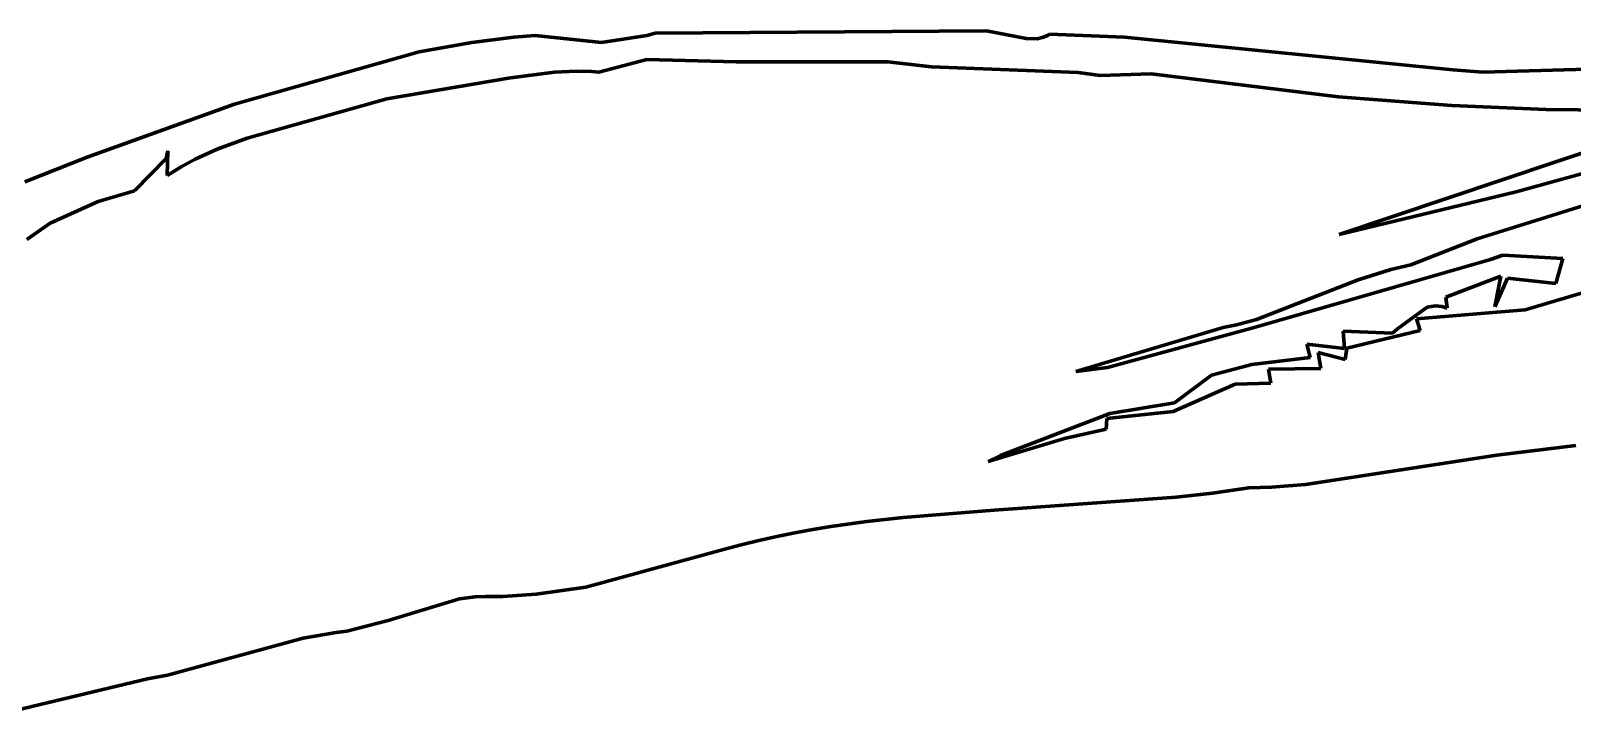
# Model space of a CAD drawing. Header units: millimetres. Extents: x 0 to 14.2, y 0 to 19.5.
# Drawn here: x 1.275 to 2.981, y 14.537 to 15.299 of the extents above; entities that cross this region are included whole.
import ezdxf

# ---------------------------------------------------------------- set-up
doc = ezdxf.new("R2010")
doc.units = ezdxf.units.MM
doc.layers.add('color#010101ff', color=7, linetype='CONTINUOUS', lineweight=100)
doc.layers.add('color#fdfdfdff', color=7, linetype='CONTINUOUS', lineweight=100)

msp = doc.modelspace()

# ---------------------------------------------------------------- linework, layer by layer
at = {"layer": 'color#010101ff'}
for p, q in [((1.7628, 15.286), (1.8096, 15.2918)), ((1.8096, 15.2918), (1.8332, 15.2936)), ((1.8332, 15.2936), (1.9066, 15.286)), ((1.9066, 15.286), (1.9568, 15.2935)), ((1.9568, 15.2935), (1.9658, 15.2962)), ((1.9658, 15.2962), (2.3327, 15.2988)), ((2.3327, 15.2988), (2.3767, 15.2903)), ((2.3767, 15.2903), (2.3886, 15.29)), ((2.3886, 15.29), (2.3956, 15.2916)), ((2.3956, 15.2916), (2.4001, 15.2938)), ((2.4001, 15.2938), (2.4023, 15.2952)), ((2.4023, 15.2952), (2.4853, 15.2916)), ((2.4853, 15.2916), (2.8489, 15.2555)), ((1.5001, 15.2176), (1.7047, 15.2754)), ((1.7047, 15.2754), (1.7628, 15.286)), ((1.8789, 15.254), (1.8544, 15.253)), ((1.8953, 15.2537), (1.8789, 15.254)), ((1.9035, 15.2532), (1.8953, 15.2537)), ((1.9566, 15.2672), (1.9035, 15.2532)), ((2.0557, 15.2646), (1.9566, 15.2672)), ((2.2233, 15.2644), (2.0557, 15.2646)), ((2.2718, 15.2591), (2.2233, 15.2644)), ((2.4343, 15.2526), (2.2718, 15.2591)), ((2.8489, 15.2555), (2.882, 15.253)), ((2.882, 15.253), (3.1796, 15.2615)), ((1.8059, 15.2468), (1.6688, 15.2235)), ((1.8544, 15.253), (1.8059, 15.2468)), ((2.4585, 15.2492), (2.4343, 15.2526)), ((2.5148, 15.2512), (2.4585, 15.2492)), ((2.7225, 15.2258), (2.5148, 15.2512)), ((1.6688, 15.2235), (1.5143, 15.1802)), ((2.8477, 15.216), (2.7225, 15.2258)), ((1.3371, 15.159), (1.5001, 15.2176)), ((2.9522, 15.2116), (2.8477, 15.216)), ((3.0359, 15.2109), (2.9522, 15.2116)), ((3.2035, 15.1999), (2.919, 15.1205)), ((1.5143, 15.1802), (1.481, 15.1679)), ((2.7229, 15.0735), (3.056, 15.185)), ((2.8759, 15.0685), (3.2365, 15.182)), ((1.2681, 15.1319), (1.3371, 15.159)), ((1.4245, 15.1577), (1.3896, 15.1219)), ((1.4265, 15.1661), (1.4245, 15.1577)), ((1.4258, 15.1389), (1.4265, 15.1661)), ((1.4568, 15.1568), (1.4411, 15.1484)), ((1.481, 15.1679), (1.4568, 15.1568)), ((1.4411, 15.1484), (1.4258, 15.1389)), ((3.431, 15.1383), (2.9291, 14.9903)), ((1.3896, 15.1219), (1.3493, 15.1101)), ((2.919, 15.1205), (2.7229, 15.0735)), ((1.3493, 15.1101), (1.2962, 15.086)), ((1.2962, 15.086), (1.2704, 15.068)), ((2.8025, 15.0398), (2.8759, 15.0685)), ((2.9042, 15.0506), (2.8907, 15.0459)), ((2.9706, 15.0468), (2.9042, 15.0506)), ((2.8907, 15.0459), (2.6288, 14.9707)), ((2.7442, 15.0234), (2.7802, 15.0349)), ((2.7802, 15.0349), (2.8025, 15.0398)), ((2.9631, 15.0194), (2.9706, 15.0468)), ((2.6314, 14.9794), (2.7442, 15.0234)), ((2.841, 15.004), (2.9021, 15.0274)), ((2.9021, 15.0274), (2.8955, 14.9935)), ((2.8955, 14.9935), (2.9095, 15.0252)), ((2.9095, 15.0252), (2.9631, 15.0194)), ((2.8426, 14.992), (2.841, 15.004)), ((2.7876, 14.9691), (2.8205, 14.993)), ((2.9291, 14.9903), (2.8086, 14.98)), ((2.8205, 14.993), (2.8297, 14.9945)), ((2.8297, 14.9945), (2.8372, 14.9937)), ((2.8372, 14.9937), (2.8426, 14.992)), ((2.4317, 14.922), (2.5945, 14.9705)), ((2.6288, 14.9707), (2.4666, 14.9265)), ((2.5945, 14.9705), (2.6095, 14.9735)), ((2.6095, 14.9735), (2.6314, 14.9794)), ((2.7291, 14.9475), (2.7274, 14.9666)), ((2.7274, 14.9666), (2.782, 14.9645)), ((2.8128, 14.9673), (2.7316, 14.9476)), ((2.782, 14.9645), (2.7876, 14.9691)), ((2.8086, 14.98), (2.8128, 14.9673)), ((2.6911, 14.9374), (2.6874, 14.952)), ((2.6874, 14.952), (2.7291, 14.9475)), ((2.7316, 14.9476), (2.7299, 14.9352)), ((2.5818, 14.9178), (2.6263, 14.9298)), ((2.6263, 14.9298), (2.6911, 14.9374)), ((2.7299, 14.9352), (2.6998, 14.943)), ((2.6998, 14.943), (2.7027, 14.9251)), ((2.4666, 14.9265), (2.4317, 14.922)), ((2.5408, 14.8871), (2.5818, 14.9178)), ((2.7027, 14.9251), (2.645, 14.9244)), ((2.645, 14.9244), (2.6476, 14.909)), ((2.608, 14.908), (2.5392, 14.8775)), ((2.6476, 14.909), (2.608, 14.908)), ((2.4692, 14.8754), (2.5408, 14.8871)), ((2.3481, 14.8291), (2.4692, 14.8754)), ((2.4659, 14.8698), (2.465, 14.858)), ((2.5392, 14.8775), (2.4659, 14.8698)), ((2.4189, 14.8477), (2.3347, 14.8223)), ((2.465, 14.858), (2.4189, 14.8477)), ((2.3347, 14.8223), (2.3481, 14.8291)), ((2.6859, 14.797), (2.8975, 14.8292)), ((2.8975, 14.8292), (2.985, 14.8399)), ((2.5829, 14.7875), (2.623, 14.7931)), ((2.623, 14.7931), (2.6482, 14.794)), ((2.6482, 14.794), (2.6859, 14.797)), ((2.341, 14.7686), (2.5428, 14.783)), ((2.5428, 14.783), (2.5829, 14.7875)), ((2.2002, 14.756), (2.2403, 14.7605)), ((2.2403, 14.7605), (2.341, 14.7686)), ((2.1006, 14.7395), (2.1204, 14.7435)), ((2.1204, 14.7435), (2.1403, 14.7471)), ((2.1403, 14.7471), (2.1602, 14.7504)), ((2.1602, 14.7504), (2.2002, 14.756)), ((1.8893, 14.6834), (2.0415, 14.7249)), ((2.0415, 14.7249), (2.0611, 14.7302)), ((2.0611, 14.7302), (2.0808, 14.7351)), ((2.0808, 14.7351), (2.1006, 14.7395)), ((1.7972, 14.673), (1.8343, 14.6754)), ((1.8343, 14.6754), (1.8893, 14.6834)), ((1.6703, 14.6466), (1.7492, 14.6703)), ((1.7492, 14.6703), (1.7667, 14.6725)), ((1.7667, 14.6725), (1.7786, 14.6729)), ((1.7786, 14.6729), (1.7972, 14.673)), ((1.6247, 14.6346), (1.6703, 14.6466)), ((1.4259, 14.5858), (1.5762, 14.627)), ((1.5762, 14.627), (1.6129, 14.633)), ((1.6129, 14.633), (1.6247, 14.6346)), ((1.2171, 14.5373), (1.4039, 14.5819)), ((1.4039, 14.5819), (1.4259, 14.5858))]:
    msp.add_line(p, q, dxfattribs=at)
at = {"layer": 'color#fdfdfdff'}
for p, q in [((1.8096, 15.2918), (1.7628, 15.286)), ((1.8332, 15.2936), (1.8096, 15.2918)), ((1.9066, 15.286), (1.8332, 15.2936)), ((1.9568, 15.2935), (1.9066, 15.286)), ((1.9658, 15.2962), (1.9568, 15.2935)), ((2.3327, 15.2988), (1.9658, 15.2962)), ((2.3767, 15.2903), (2.3327, 15.2988)), ((2.3886, 15.29), (2.3767, 15.2903)), ((2.3956, 15.2916), (2.3886, 15.29)), ((2.4001, 15.2938), (2.3956, 15.2916)), ((2.4023, 15.2952), (2.4001, 15.2938)), ((2.4853, 15.2916), (2.4023, 15.2952)), ((2.8489, 15.2555), (2.4853, 15.2916)), ((1.7047, 15.2754), (1.5001, 15.2176)), ((1.7628, 15.286), (1.7047, 15.2754)), ((1.8544, 15.253), (1.8789, 15.254)), ((1.8789, 15.254), (1.8953, 15.2537)), ((1.8953, 15.2537), (1.9035, 15.2532)), ((1.9035, 15.2532), (1.9566, 15.2672)), ((1.9566, 15.2672), (2.0557, 15.2646)), ((2.0557, 15.2646), (2.2233, 15.2644)), ((2.2233, 15.2644), (2.2718, 15.2591)), ((2.2718, 15.2591), (2.4343, 15.2526)), ((2.882, 15.253), (2.8489, 15.2555)), ((3.1796, 15.2615), (2.882, 15.253)), ((1.6688, 15.2235), (1.8059, 15.2468)), ((1.8059, 15.2468), (1.8544, 15.253)), ((2.4343, 15.2526), (2.4585, 15.2492)), ((2.4585, 15.2492), (2.5148, 15.2512)), ((2.5148, 15.2512), (2.7225, 15.2258)), ((1.5143, 15.1802), (1.6688, 15.2235)), ((2.7225, 15.2258), (2.8477, 15.216)), ((1.5001, 15.2176), (1.3371, 15.159)), ((2.8477, 15.216), (2.9522, 15.2116)), ((2.9522, 15.2116), (3.0359, 15.2109)), ((2.919, 15.1205), (3.2035, 15.1999)), ((1.481, 15.1679), (1.5143, 15.1802)), ((3.056, 15.185), (2.7229, 15.0735)), ((3.2365, 15.182), (2.8759, 15.0685)), ((1.3371, 15.159), (1.2681, 15.1319)), ((1.3896, 15.1219), (1.4245, 15.1577)), ((1.4245, 15.1577), (1.4265, 15.1661)), ((1.4265, 15.1661), (1.4258, 15.1389)), ((1.4411, 15.1484), (1.4568, 15.1568)), ((1.4568, 15.1568), (1.481, 15.1679)), ((1.4258, 15.1389), (1.4411, 15.1484)), ((2.9291, 14.9903), (3.431, 15.1383)), ((1.3493, 15.1101), (1.3896, 15.1219)), ((2.7229, 15.0735), (2.919, 15.1205)), ((1.2962, 15.086), (1.3493, 15.1101)), ((1.2704, 15.068), (1.2962, 15.086)), ((2.8759, 15.0685), (2.8025, 15.0398)), ((2.8907, 15.0459), (2.9042, 15.0506)), ((2.9042, 15.0506), (2.9706, 15.0468)), ((2.6288, 14.9707), (2.8907, 15.0459)), ((2.7802, 15.0349), (2.7442, 15.0234)), ((2.8025, 15.0398), (2.7802, 15.0349)), ((2.9706, 15.0468), (2.9631, 15.0194)), ((2.7442, 15.0234), (2.6314, 14.9794)), ((2.9021, 15.0274), (2.841, 15.004)), ((2.8955, 14.9935), (2.9021, 15.0274)), ((2.9095, 15.0252), (2.8955, 14.9935)), ((2.9631, 15.0194), (2.9095, 15.0252)), ((2.841, 15.004), (2.8426, 14.992)), ((2.8205, 14.993), (2.7876, 14.9691)), ((2.8086, 14.98), (2.9291, 14.9903)), ((2.8297, 14.9945), (2.8205, 14.993)), ((2.8372, 14.9937), (2.8297, 14.9945)), ((2.8426, 14.992), (2.8372, 14.9937)), ((2.5945, 14.9705), (2.4317, 14.922)), ((2.4666, 14.9265), (2.6288, 14.9707)), ((2.6095, 14.9735), (2.5945, 14.9705)), ((2.6314, 14.9794), (2.6095, 14.9735)), ((2.782, 14.9645), (2.7274, 14.9666)), ((2.7274, 14.9666), (2.7291, 14.9475)), ((2.7316, 14.9476), (2.8128, 14.9673)), ((2.7876, 14.9691), (2.782, 14.9645)), ((2.8128, 14.9673), (2.8086, 14.98)), ((2.7291, 14.9475), (2.6874, 14.952)), ((2.6874, 14.952), (2.6911, 14.9374)), ((2.7299, 14.9352), (2.7316, 14.9476)), ((2.6263, 14.9298), (2.5818, 14.9178)), ((2.6911, 14.9374), (2.6263, 14.9298)), ((2.7027, 14.9251), (2.6998, 14.943)), ((2.6998, 14.943), (2.7299, 14.9352)), ((2.4317, 14.922), (2.4666, 14.9265)), ((2.5818, 14.9178), (2.5408, 14.8871)), ((2.645, 14.9244), (2.7027, 14.9251)), ((2.6476, 14.909), (2.645, 14.9244)), ((2.5392, 14.8775), (2.608, 14.908)), ((2.608, 14.908), (2.6476, 14.909)), ((2.5408, 14.8871), (2.4692, 14.8754)), ((2.4692, 14.8754), (2.3481, 14.8291)), ((2.465, 14.858), (2.4659, 14.8698)), ((2.4659, 14.8698), (2.5392, 14.8775)), ((2.3347, 14.8223), (2.4189, 14.8477)), ((2.4189, 14.8477), (2.465, 14.858)), ((2.3481, 14.8291), (2.3347, 14.8223)), ((2.8975, 14.8292), (2.6859, 14.797)), ((2.985, 14.8399), (2.8975, 14.8292)), ((2.623, 14.7931), (2.5829, 14.7875)), ((2.6482, 14.794), (2.623, 14.7931)), ((2.6859, 14.797), (2.6482, 14.794)), ((2.5428, 14.783), (2.341, 14.7686)), ((2.5829, 14.7875), (2.5428, 14.783)), ((2.2403, 14.7605), (2.2002, 14.756)), ((2.341, 14.7686), (2.2403, 14.7605)), ((2.1204, 14.7435), (2.1006, 14.7395)), ((2.1403, 14.7471), (2.1204, 14.7435)), ((2.1602, 14.7504), (2.1403, 14.7471)), ((2.2002, 14.756), (2.1602, 14.7504)), ((2.0415, 14.7249), (1.8893, 14.6834)), ((2.0611, 14.7302), (2.0415, 14.7249)), ((2.0808, 14.7351), (2.0611, 14.7302)), ((2.1006, 14.7395), (2.0808, 14.7351)), ((1.8343, 14.6754), (1.7972, 14.673)), ((1.8893, 14.6834), (1.8343, 14.6754)), ((1.7492, 14.6703), (1.6703, 14.6466)), ((1.7667, 14.6725), (1.7492, 14.6703)), ((1.7786, 14.6729), (1.7667, 14.6725)), ((1.7972, 14.673), (1.7786, 14.6729)), ((1.6703, 14.6466), (1.6247, 14.6346)), ((1.5762, 14.627), (1.4259, 14.5858)), ((1.6129, 14.633), (1.5762, 14.627)), ((1.6247, 14.6346), (1.6129, 14.633)), ((1.4039, 14.5819), (1.2171, 14.5373)), ((1.4259, 14.5858), (1.4039, 14.5819))]:
    msp.add_line(p, q, dxfattribs=at)

doc.saveas('drawing.dxf')
